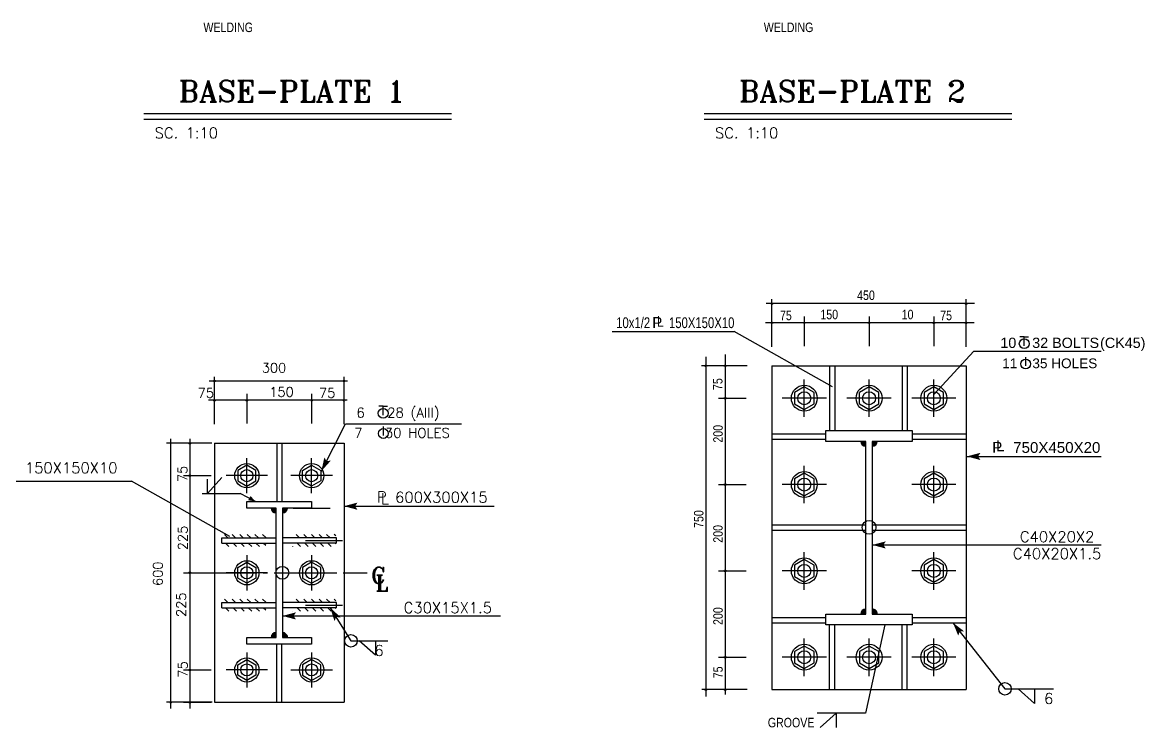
# Model space of a CAD drawing. Header units: inches. Extents: x 1387 to 2676, y -3005 to -2136.
# Drawn here: x 2541.29 to 2567.28, y -2319.8 to -2303.46 of the extents above; entities that cross this region are included whole.
import ezdxf
from ezdxf.enums import TextEntityAlignment as Align

# ---------------------------------------------------------------- set-up
doc = ezdxf.new("R2010")
doc.units = ezdxf.units.IN
doc.header["$MEASUREMENT"] = 0
doc.linetypes.add('ACAD_ISO04W100', pattern=[30, 24, -3, 0, -3])
doc.linetypes.add('HIDDEN', pattern=[0.375, 0.25, -0.125])
for name, color, linetype in [('1R', 1, 'Continuous'), ('2Y', 2, 'Continuous'), ('3', 3, 'HIDDEN'), ('3G', 3, 'Continuous'), ('4C', 4, 'Continuous'), ('6M', 6, 'Continuous'), ('Layer1', 1, 'ACAD_ISO04W100')]:
    doc.layers.add(name, color=color, linetype=linetype)
doc.styles.add('ROMANS', font='ROMANS')
doc.styles.add('ROMANT', font='romant')
doc.styles.get("Standard").update_dxf_attribs({"font": 'arial.ttf'})

msp = doc.modelspace()

# ---------------------------------------------------------------- hatches: boundary and pattern name
for points in [[(2560.82073, -2313.166327), (2560.705967, -2313.166327, 0.414414444), (2560.82073, -2313.281168)], [(2560.97073, -2313.166327), (2561.085492, -2313.166327, -0.414414444), (2560.97073, -2313.281168)], [(2547.160607, -2314.710687), (2547.045844, -2314.710687, 0.414414444), (2547.160607, -2314.825528)], [(2547.310607, -2314.710687), (2547.425369, -2314.710687, -0.414414444), (2547.310607, -2314.825528)], [(2560.82073, -2317.166722), (2560.705967, -2317.166722, -0.414414444), (2560.82073, -2317.051881)], [(2560.97073, -2317.166722), (2561.085492, -2317.166722, 0.414414444), (2560.97073, -2317.051881)], [(2547.160607, -2317.711161), (2547.045844, -2317.711161, -0.414414444), (2547.160607, -2317.59632)], [(2547.310607, -2317.711161), (2547.425369, -2317.711161, 0.414414444), (2547.310607, -2317.59632)]]:
    msp.add_hatch(color=1).paths.add_polyline_path(points)
at = {"layer": '1R'}
h = msp.add_hatch(color=256, dxfattribs=at)
h.paths.add_polyline_path([(2546.571857, -2314.432782), (2546.544546, -2314.481268), (2546.685684, -2314.560766)])
h.paths.add_polyline_path([(2546.544546, -2314.481268), (2546.517236, -2314.529753), (2546.685684, -2314.560766)])
h = msp.add_hatch(dxfattribs=at)
h.set_pattern_fill('ANSI31', color=256, angle=90, style=0)
h.set_pattern_definition([(135, (1938.97943, -2789.50079), (-0.088388348, -0.088388348), [])])
h.paths.add_polyline_path([(2546.198201, -2315.600766), (2546.243313, -2315.520766), (2545.922869, -2315.520766), (2545.922869, -2315.600766)])
h.paths.add_polyline_path([(2546.922869, -2315.400766), (2546.922869, -2315.320766), (2545.922869, -2315.320766), (2545.922869, -2315.400766)])
h.paths.add_polyline_path([(2546.243313, -2315.520766), (2546.198201, -2315.600766), (2546.922869, -2315.600766), (2546.922869, -2315.520766)])
h = msp.add_hatch(dxfattribs=at)
h.set_pattern_fill('ANSI31', color=256, angle=90, style=0)
h.set_pattern_definition([(135, (1939.04943, -2789.50079), (-0.088388348, -0.088388348), [])])
h.paths.add_polyline_path([(2548.273013, -2315.600766), (2548.227901, -2315.520766), (2548.548344, -2315.520766), (2548.548344, -2315.600766)])
h.paths.add_polyline_path([(2547.548344, -2315.400766), (2547.548344, -2315.320766), (2548.548344, -2315.320766), (2548.548344, -2315.400766)])
h.paths.add_polyline_path([(2548.227901, -2315.520766), (2548.273013, -2315.600766), (2547.548344, -2315.600766), (2547.548344, -2315.520766)])
h = msp.add_hatch(dxfattribs=at)
h.set_pattern_fill('ANSI31', color=256, angle=90, style=0)
h.set_pattern_definition([(135, (1938.97943, -2791.00079), (-0.088388348, -0.088388348), [])])
h.paths.add_polyline_path([(2546.198201, -2317.100766), (2546.243313, -2317.020766), (2545.922869, -2317.020766), (2545.922869, -2317.100766)])
h.paths.add_polyline_path([(2546.922869, -2316.900766), (2546.922869, -2316.820766), (2545.922869, -2316.820766), (2545.922869, -2316.900766)])
h.paths.add_polyline_path([(2546.243313, -2317.020766), (2546.198201, -2317.100766), (2546.922869, -2317.100766), (2546.922869, -2317.020766)])
h = msp.add_hatch(dxfattribs=at)
h.set_pattern_fill('ANSI31', color=256, angle=90, style=0)
h.set_pattern_definition([(135, (1939.04943, -2791.00079), (-0.088388348, -0.088388348), [])])
h.paths.add_polyline_path([(2548.273013, -2317.100766), (2548.227901, -2317.020766), (2548.548344, -2317.020766), (2548.548344, -2317.100766)])
h.paths.add_polyline_path([(2547.548344, -2316.900766), (2547.548344, -2316.820766), (2548.548344, -2316.820766), (2548.548344, -2316.900766)])
h.paths.add_polyline_path([(2548.227901, -2317.020766), (2548.273013, -2317.100766), (2547.548344, -2317.100766), (2547.548344, -2317.020766)])

# ---------------------------------------------------------------- linework, layer by layer
msp.add_circle((2547.307454, -2316.210766), 0.14926)
for p, q in [((2563.337238, -2309.974987), (2558.515549, -2309.974987)), ((2558.64573, -2310.976326), (2558.64573, -2309.875818)), ((2563.14573, -2310.976326), (2563.14573, -2309.875818)), ((2559.39573, -2310.271351), (2559.39573, -2310.958957)), ((2560.89573, -2310.271351), (2560.89573, -2310.958957)), ((2562.39573, -2310.271351), (2562.39573, -2310.958957)), ((2563.328559, -2310.420795), (2558.498191, -2310.420795)), ((2554.949595, -2310.619801), (2557.771882, -2310.619801)), ((2560.045932, -2311.90213), (2557.771882, -2310.619801)), ((2562.401714, -2312.070016), (2563.321253, -2311.078894)), ((2563.321253, -2311.078894), (2566.270833, -2311.078894)), ((2558.070614, -2311.416327), (2557.016692, -2311.416327)), ((2548.817138, -2311.769425), (2545.614465, -2311.769425)), ((2545.735607, -2312.770764), (2545.735607, -2311.670256)), ((2548.735607, -2312.770764), (2548.735607, -2311.670256)), ((2559.39573, -2312.601733), (2559.39573, -2311.730922)), ((2560.89573, -2312.601733), (2560.89573, -2311.730922)), ((2562.39573, -2312.601733), (2562.39573, -2311.730922)), ((2546.485607, -2312.065789), (2546.485607, -2312.753395)), ((2547.985607, -2312.065789), (2547.985607, -2312.753395)), ((2548.808459, -2312.215233), (2545.597107, -2312.215233)), ((2557.412225, -2312.166327), (2558.053245, -2312.166327)), ((2559.908402, -2312.166327), (2558.883058, -2312.166327)), ((2561.408402, -2312.166327), (2560.383058, -2312.166327)), ((2562.908402, -2312.166327), (2561.883058, -2312.166327)), ((2548.212119, -2313.853382), (2548.772668, -2312.760272)), ((2548.772668, -2312.760272), (2551.453854, -2312.760272)), ((2544.720452, -2313.104685), (2544.720452, -2319.354309)), ((2545.16626, -2313.104685), (2545.16626, -2319.354309)), ((2545.675205, -2313.210766), (2544.621283, -2313.210766)), ((2546.485607, -2314.368245), (2546.485607, -2313.553286)), ((2547.985607, -2314.368245), (2547.985607, -2313.553286)), ((2563.161986, -2313.514655), (2566.270833, -2313.514655)), ((2559.39573, -2314.601733), (2559.39573, -2313.730922)), ((2562.39573, -2314.601733), (2562.39573, -2313.730922)), ((2539.608185, -2314.090158), (2543.814728, -2314.090158)), ((2546.088777, -2315.372487), (2543.814728, -2314.090158)), ((2545.016815, -2313.960766), (2545.657836, -2313.960766)), ((2546.965396, -2313.960766), (2546.005817, -2313.960766)), ((2548.465396, -2313.960766), (2547.505817, -2313.960766)), ((2557.412225, -2314.166327), (2558.053245, -2314.166327)), ((2559.908402, -2314.166327), (2558.883058, -2314.166327)), ((2562.908402, -2314.166327), (2561.883058, -2314.166327)), ((2545.453622, -2314.374043), (2546.330444, -2314.374043)), ((2546.685684, -2314.560766), (2546.330444, -2314.374043)), ((2547.557223, -2314.710766), (2548.41399, -2314.710766)), ((2548.735607, -2314.667877), (2552.214013, -2314.667877)), ((2547.842223, -2315.460766), (2548.69899, -2315.460766)), ((2559.39573, -2316.601733), (2559.39573, -2315.730922)), ((2560.97073, -2315.565563), (2566.270833, -2315.565563)), ((2562.39573, -2316.601733), (2562.39573, -2315.730922)), ((2546.485607, -2315.803286), (2546.485607, -2316.618245)), ((2547.985607, -2315.803286), (2547.985607, -2316.618245)), ((2545.016815, -2316.210766), (2545.657836, -2316.210766)), ((2546.965396, -2316.210766), (2546.005817, -2316.210766)), ((2547.505817, -2316.210766), (2548.465396, -2316.210766)), ((2557.412225, -2316.166327), (2558.053245, -2316.166327)), ((2559.908402, -2316.166327), (2558.883058, -2316.166327)), ((2562.908402, -2316.166327), (2561.883058, -2316.166327)), ((2547.842223, -2316.960766), (2548.69899, -2316.960766)), ((2548.417196, -2317.020766), (2548.895374, -2317.78759)), ((2547.310607, -2317.209663), (2552.36071, -2317.209663)), ((2561.260382, -2317.416327), (2560.816426, -2319.460805)), ((2562.837577, -2317.36625), (2564.043932, -2318.899898)), ((2548.895374, -2317.78759), (2549.751992, -2317.78759)), ((2559.39573, -2318.601733), (2559.39573, -2317.730922)), ((2560.89573, -2318.601733), (2560.89573, -2317.730922)), ((2562.39573, -2318.601733), (2562.39573, -2317.730922)), ((2546.485607, -2318.053286), (2546.485607, -2318.868245)), ((2547.985607, -2318.053286), (2547.985607, -2318.868245)), ((2557.412225, -2318.166327), (2558.053245, -2318.166327)), ((2559.908402, -2318.166327), (2558.883058, -2318.166327)), ((2561.408402, -2318.166327), (2560.383058, -2318.166327)), ((2562.908402, -2318.166327), (2561.883058, -2318.166327)), ((2545.016815, -2318.460766), (2545.657836, -2318.460766)), ((2546.965396, -2318.460766), (2546.005817, -2318.460766)), ((2547.505817, -2318.460766), (2548.465396, -2318.460766)), ((2558.075869, -2318.916327), (2557.021947, -2318.916327)), ((2564.043932, -2318.899898), (2565.167645, -2318.899898)), ((2545.680459, -2319.210766), (2544.626537, -2319.210766)), ((2545.016815, -2319.210766), (2545.657836, -2319.210766)), ((2560.816426, -2319.460805), (2559.692713, -2319.460805))]:
    msp.add_line(p, q, dxfattribs=at)
at = {"layer": '2Y'}
for p, q in [((2559.39573, -2311.90652), (2559.17073, -2312.036424)), ((2559.17073, -2312.036424), (2559.17073, -2312.296231)), ((2559.62073, -2312.036424), (2559.39573, -2311.90652)), ((2559.62073, -2312.296231), (2559.62073, -2312.036424)), ((2560.89573, -2311.90652), (2560.67073, -2312.036424)), ((2560.67073, -2312.296231), (2560.67073, -2312.036424)), ((2561.12073, -2312.036424), (2560.89573, -2311.90652)), ((2561.12073, -2312.296231), (2561.12073, -2312.036424)), ((2562.39573, -2311.90652), (2562.17073, -2312.036424)), ((2562.17073, -2312.036424), (2562.17073, -2312.296231)), ((2562.62073, -2312.036424), (2562.39573, -2311.90652)), ((2562.62073, -2312.296231), (2562.62073, -2312.036424)), ((2559.17073, -2312.296231), (2559.39573, -2312.426135)), ((2559.39573, -2312.426135), (2559.62073, -2312.296231)), ((2560.67073, -2312.296231), (2560.89573, -2312.426135)), ((2560.89573, -2312.426135), (2561.12073, -2312.296231)), ((2562.17073, -2312.296231), (2562.39573, -2312.426135)), ((2562.39573, -2312.426135), (2562.62073, -2312.296231)), ((2546.485607, -2313.717622), (2546.275038, -2313.839194)), ((2546.275038, -2313.839194), (2546.275038, -2314.082337)), ((2546.696175, -2313.839194), (2546.485607, -2313.717622)), ((2546.696175, -2314.082337), (2546.696175, -2313.839194)), ((2547.775038, -2313.839194), (2547.985607, -2313.717622)), ((2547.775038, -2314.082337), (2547.775038, -2313.839194)), ((2547.985607, -2313.717622), (2548.196175, -2313.839194)), ((2548.196175, -2313.839194), (2548.196175, -2314.082337)), ((2559.39573, -2313.90652), (2559.17073, -2314.036424)), ((2559.62073, -2314.036424), (2559.39573, -2313.90652)), ((2562.39573, -2313.90652), (2562.17073, -2314.036424)), ((2562.62073, -2314.036424), (2562.39573, -2313.90652)), ((2545.572519, -2314.374915), (2545.907524, -2314.000213)), ((2545.572519, -2314.374915), (2545.572519, -2314.03991)), ((2546.275038, -2314.082337), (2546.485607, -2314.203909)), ((2546.485607, -2314.203909), (2546.696175, -2314.082337)), ((2547.985607, -2314.203909), (2547.775038, -2314.082337)), ((2548.196175, -2314.082337), (2547.985607, -2314.203909)), ((2559.17073, -2314.036424), (2559.17073, -2314.296231)), ((2559.62073, -2314.296231), (2559.62073, -2314.036424)), ((2562.17073, -2314.036424), (2562.17073, -2314.296231)), ((2562.62073, -2314.296231), (2562.62073, -2314.036424)), ((2559.17073, -2314.296231), (2559.39573, -2314.426135)), ((2559.39573, -2314.426135), (2559.62073, -2314.296231)), ((2562.17073, -2314.296231), (2562.39573, -2314.426135)), ((2562.39573, -2314.426135), (2562.62073, -2314.296231)), ((2546.275038, -2316.089194), (2546.485607, -2315.967622)), ((2546.485607, -2315.967622), (2546.696175, -2316.089194)), ((2547.985607, -2315.967622), (2547.775038, -2316.089194)), ((2548.196175, -2316.089194), (2547.985607, -2315.967622)), ((2559.39573, -2315.90652), (2559.17073, -2316.036424)), ((2559.62073, -2316.036424), (2559.39573, -2315.90652)), ((2562.39573, -2315.90652), (2562.17073, -2316.036424)), ((2562.62073, -2316.036424), (2562.39573, -2315.90652)), ((2546.275038, -2316.332337), (2546.275038, -2316.089194)), ((2546.696175, -2316.089194), (2546.696175, -2316.332337)), ((2547.775038, -2316.089194), (2547.775038, -2316.332337)), ((2548.196175, -2316.332337), (2548.196175, -2316.089194)), ((2559.17073, -2316.036424), (2559.17073, -2316.296231)), ((2559.62073, -2316.296231), (2559.62073, -2316.036424)), ((2562.17073, -2316.036424), (2562.17073, -2316.296231)), ((2562.62073, -2316.296231), (2562.62073, -2316.036424)), ((2546.485607, -2316.453909), (2546.275038, -2316.332337)), ((2546.696175, -2316.332337), (2546.485607, -2316.453909)), ((2547.775038, -2316.332337), (2547.985607, -2316.453909)), ((2547.985607, -2316.453909), (2548.196175, -2316.332337)), ((2559.17073, -2316.296231), (2559.39573, -2316.426135)), ((2559.39573, -2316.426135), (2559.62073, -2316.296231)), ((2562.17073, -2316.296231), (2562.39573, -2316.426135)), ((2562.39573, -2316.426135), (2562.62073, -2316.296231)), ((2559.39573, -2317.90652), (2559.17073, -2318.036424)), ((2559.17073, -2318.036424), (2559.17073, -2318.296231)), ((2559.62073, -2318.036424), (2559.39573, -2317.90652)), ((2559.62073, -2318.296231), (2559.62073, -2318.036424)), ((2560.89573, -2317.90652), (2560.67073, -2318.036424)), ((2560.67073, -2318.036424), (2560.67073, -2318.296231)), ((2561.12073, -2318.036424), (2560.89573, -2317.90652)), ((2561.12073, -2318.296231), (2561.12073, -2318.036424)), ((2562.39573, -2317.90652), (2562.17073, -2318.036424)), ((2562.17073, -2318.036424), (2562.17073, -2318.296231)), ((2562.62073, -2318.036424), (2562.39573, -2317.90652)), ((2562.62073, -2318.296231), (2562.62073, -2318.036424)), ((2546.275038, -2318.339194), (2546.485607, -2318.217622)), ((2546.275038, -2318.582337), (2546.275038, -2318.339194)), ((2546.485607, -2318.217622), (2546.696175, -2318.339194)), ((2546.696175, -2318.339194), (2546.696175, -2318.582337)), ((2547.985607, -2318.217622), (2547.775038, -2318.339194)), ((2547.775038, -2318.339194), (2547.775038, -2318.582337)), ((2548.196175, -2318.339194), (2547.985607, -2318.217622)), ((2548.196175, -2318.582337), (2548.196175, -2318.339194)), ((2559.17073, -2318.296231), (2559.39573, -2318.426135)), ((2559.39573, -2318.426135), (2559.62073, -2318.296231)), ((2560.67073, -2318.296231), (2560.89573, -2318.426135)), ((2560.89573, -2318.426135), (2561.12073, -2318.296231)), ((2562.17073, -2318.296231), (2562.39573, -2318.426135)), ((2562.39573, -2318.426135), (2562.62073, -2318.296231)), ((2546.485607, -2318.703909), (2546.275038, -2318.582337)), ((2546.696175, -2318.582337), (2546.485607, -2318.703909)), ((2547.775038, -2318.582337), (2547.985607, -2318.703909)), ((2547.985607, -2318.703909), (2548.196175, -2318.582337))]:
    msp.add_line(p, q, dxfattribs=at)
for centre, radius in [((2559.39573, -2312.166327), 0.3), ((2560.89573, -2312.166327), 0.3), ((2562.39573, -2312.166327), 0.3), ((2559.39573, -2312.166327), 0.15), ((2560.89573, -2312.166327), 0.15), ((2562.39573, -2312.166327), 0.15), ((2546.485607, -2313.960766), 0.280758), ((2547.985607, -2313.960766), 0.280758), ((2546.485607, -2313.960766), 0.140379), ((2547.985607, -2313.960766), 0.140379), ((2559.39573, -2314.166327), 0.3), ((2562.39573, -2314.166327), 0.3), ((2559.39573, -2314.166327), 0.15), ((2562.39573, -2314.166327), 0.15), ((2560.89573, -2315.157724), 0.16), ((2546.485607, -2316.210766), 0.280758), ((2547.985607, -2316.210766), 0.280758), ((2559.39573, -2316.166327), 0.3), ((2559.39573, -2316.166327), 0.15), ((2562.39573, -2316.166327), 0.3), ((2562.39573, -2316.166327), 0.15), ((2546.485607, -2316.210766), 0.140379), ((2547.985607, -2316.210766), 0.140379), ((2559.39573, -2318.166327), 0.3), ((2559.39573, -2318.166327), 0.15), ((2560.89573, -2318.166327), 0.3), ((2560.89573, -2318.166327), 0.15), ((2562.39573, -2318.166327), 0.3), ((2562.39573, -2318.166327), 0.15), ((2546.485607, -2318.460766), 0.280758), ((2546.485607, -2318.460766), 0.140379), ((2547.985607, -2318.460766), 0.280758), ((2547.985607, -2318.460766), 0.140379)]:
    msp.add_circle(centre, radius, dxfattribs=at)
at = {"layer": '3'}
for points in [[(2548.417196, -2317.020766), (2548.555452, -2317.237688), (2548.656648, -2317.240071)], [(2548.417196, -2317.020766), (2548.555452, -2317.237688), (2548.514882, -2317.330426)], [(2562.837577, -2317.36625), (2562.99363, -2317.570743), (2563.094666, -2317.564586)], [(2562.837577, -2317.36625), (2562.99363, -2317.570743), (2562.961023, -2317.666571)]]:
    msp.add_solid(points, dxfattribs=at)
at = {"layer": '3G'}
for p, q in [((2544.101939, -2305.570744), (2551.227468, -2305.570744)), ((2557.080111, -2305.570744), (2564.205641, -2305.570744)), ((2544.101939, -2305.705158), (2551.227468, -2305.705158)), ((2557.080111, -2305.705158), (2564.205641, -2305.705158)), ((2564.489138, -2310.743561), (2564.388278, -2310.743561)), ((2564.489138, -2310.950008), (2564.489138, -2310.743561)), ((2564.489138, -2310.743561), (2564.589998, -2310.743561)), ((2564.524379, -2311.418676), (2564.524379, -2311.212228)), ((2558.64573, -2311.416327), (2558.64573, -2318.916327)), ((2558.64573, -2311.416327), (2563.14573, -2311.416327)), ((2559.980564, -2311.416327), (2559.980564, -2312.916327)), ((2560.100564, -2311.416327), (2560.100564, -2312.916327)), ((2561.660211, -2311.416327), (2561.660211, -2312.916327)), ((2561.780211, -2311.416327), (2561.780211, -2312.916327)), ((2563.14573, -2311.416327), (2563.14573, -2318.916327)), ((2549.642526, -2312.354684), (2549.541666, -2312.354684)), ((2549.642526, -2312.561132), (2549.642526, -2312.354684)), ((2549.642526, -2312.354684), (2549.743386, -2312.354684)), ((2549.648123, -2313.0298), (2549.648123, -2312.823352)), ((2558.64573, -2312.99496), (2559.89573, -2312.99496)), ((2558.64573, -2313.11496), (2559.89573, -2313.11496)), ((2561.89573, -2312.99496), (2563.14573, -2312.99496)), ((2561.89573, -2313.11496), (2563.14573, -2313.11496)), ((2545.735607, -2313.210766), (2545.735607, -2319.210766)), ((2545.735607, -2313.210766), (2548.735607, -2313.210766)), ((2547.17629, -2313.210766), (2547.17629, -2314.560766)), ((2547.29629, -2313.210766), (2547.29629, -2314.560766)), ((2548.735607, -2313.210766), (2548.735607, -2319.210766)), ((2558.64573, -2315.102057), (2560.82073, -2315.102057)), ((2558.64573, -2315.222057), (2560.82073, -2315.222057)), ((2560.97073, -2315.102057), (2563.14573, -2315.102057)), ((2560.97073, -2315.222057), (2563.14573, -2315.222057)), ((2545.905702, -2315.400766), (2547.160607, -2315.400766)), ((2545.905702, -2315.520766), (2545.905702, -2315.400766)), ((2548.565512, -2315.400766), (2547.310607, -2315.400766)), ((2548.565512, -2315.520766), (2548.565512, -2315.400766)), ((2545.905702, -2315.520766), (2547.160607, -2315.520766)), ((2548.565512, -2315.520766), (2547.310607, -2315.520766)), ((2545.905702, -2316.900766), (2547.160607, -2316.900766)), ((2545.905702, -2317.020766), (2545.905702, -2316.900766)), ((2545.905702, -2317.020766), (2547.160607, -2317.020766)), ((2548.565512, -2316.900766), (2547.310607, -2316.900766)), ((2548.565512, -2317.020766), (2547.310607, -2317.020766)), ((2548.565512, -2317.020766), (2548.565512, -2316.900766)), ((2558.64573, -2317.24625), (2559.89573, -2317.24625)), ((2561.89573, -2317.24625), (2563.14573, -2317.24625)), ((2558.64573, -2317.36625), (2559.89573, -2317.36625)), ((2559.980564, -2318.916327), (2559.980564, -2317.416327)), ((2560.100564, -2318.916327), (2560.100564, -2317.416327)), ((2561.660211, -2318.916327), (2561.660211, -2317.416327)), ((2561.780211, -2318.916327), (2561.780211, -2317.416327)), ((2561.89573, -2317.36625), (2563.14573, -2317.36625)), ((2549.464045, -2318.122595), (2549.089342, -2317.78759)), ((2549.464045, -2317.78759), (2549.464045, -2318.122595)), ((2547.17629, -2319.210766), (2547.17629, -2317.860766)), ((2547.29629, -2319.210766), (2547.29629, -2317.860766)), ((2558.64573, -2318.916327), (2563.14573, -2318.916327)), ((2564.724431, -2319.234903), (2564.349728, -2318.899898)), ((2564.724431, -2318.899898), (2564.724431, -2319.234903)), ((2545.735607, -2319.210766), (2548.735607, -2319.210766)), ((2559.761225, -2319.795811), (2560.135928, -2319.460805)), ((2560.135928, -2319.460805), (2560.135928, -2319.795811))]:
    msp.add_line(p, q, dxfattribs=at)
for points in [[(2559.89573, -2317.416327), (2559.89573, -2317.166327), (2560.82073, -2317.166327), (2560.82073, -2313.166327), (2559.89573, -2313.166327), (2559.89573, -2312.916327), (2561.89573, -2312.916327), (2561.89573, -2313.166327), (2560.97073, -2313.166327), (2560.97073, -2317.166327), (2561.89573, -2317.166327), (2561.89573, -2317.416327)], [(2546.485607, -2317.860766), (2546.485607, -2317.710766), (2547.160607, -2317.710766), (2547.160607, -2314.710766), (2546.485607, -2314.710766), (2546.485607, -2314.560766), (2547.985607, -2314.560766), (2547.985607, -2314.710766), (2547.310607, -2314.710766), (2547.310607, -2317.710766), (2547.985607, -2317.710766), (2547.985607, -2317.860766)]]:
    msp.add_lwpolyline(points, close=True, dxfattribs=at)
for centre, radius in [((2564.489138, -2310.904131), 0.113545), ((2564.524379, -2311.372799), 0.113545), ((2549.642526, -2312.515255), 0.113545), ((2549.648123, -2312.983923), 0.113545), ((2548.895374, -2317.78759), 0.145312), ((2564.043932, -2318.899898), 0.145312)]:
    msp.add_circle(centre, radius, dxfattribs=at)
for centre, start, end in [((2560.82073, -2313.166406), 180.1579269, 270.1579269), ((2560.97073, -2313.166406), 269.8420731, 359.8420731), ((2560.97073, -2313.166406), 269.8420731, 359.8420731), ((2547.160607, -2314.710766), 180.1579269, 270.1579269), ((2547.310607, -2314.710766), 269.8420731, 359.8420731), ((2547.310607, -2314.710766), 269.8420731, 359.8420731), ((2560.82073, -2317.166644), 89.8420731, 179.8420731), ((2560.82073, -2317.166644), 89.8420731, 179.8420731), ((2560.97073, -2317.166644), 0.1579269, 90.1579269), ((2560.97073, -2317.166644), 0.1579269, 90.1579269), ((2560.97073, -2317.166644), 0.1579269, 90.1579269), ((2547.160607, -2317.711082), 89.8420731, 179.8420731), ((2547.160607, -2317.711082), 89.8420731, 179.8420731), ((2547.310607, -2317.711082), 0.1579269, 90.1579269), ((2547.310607, -2317.711082), 0.1579269, 90.1579269), ((2547.310607, -2317.711082), 0.1579269, 90.1579269)]:
    msp.add_arc(centre, 0.114762, start, end, dxfattribs=at)
for points in [[(2563.161986, -2313.514655), (2563.419222, -2313.514655), (2563.475621, -2313.430599)], [(2548.212119, -2313.853382), (2548.329496, -2313.624488), (2548.280436, -2313.535947)], [(2548.212119, -2313.853382), (2548.329496, -2313.624488), (2548.430027, -2313.612657)], [(2563.161986, -2313.514655), (2563.419222, -2313.514655), (2563.475621, -2313.598711)], [(2548.735607, -2314.667877), (2548.992842, -2314.667877), (2549.049241, -2314.583821)], [(2548.735607, -2314.667877), (2548.992842, -2314.667877), (2549.049241, -2314.751933)], [(2560.97073, -2315.565563), (2561.227965, -2315.565563), (2561.284364, -2315.481507)], [(2560.97073, -2315.565563), (2561.227965, -2315.565563), (2561.284364, -2315.649619)], [(2547.310607, -2317.209663), (2547.567842, -2317.209663), (2547.624241, -2317.125607)], [(2547.310607, -2317.209663), (2547.567842, -2317.209663), (2547.624241, -2317.293719)]]:
    msp.add_solid(points, dxfattribs=at)
at = {"layer": '6M', "color": 1}
for p, q in [((2557.115861, -2311.207679), (2557.115861, -2319.078702)), ((2557.561669, -2311.157679), (2557.561669, -2319.028702))]:
    msp.add_line(p, q, dxfattribs=at)
at = {"layer": '6M'}
for centre in [(2558.64573, -2309.974987), (2563.14573, -2309.974987), (2558.64573, -2310.420795), (2559.39573, -2310.420795), (2560.89573, -2310.420795), (2562.39573, -2310.420795), (2563.14573, -2310.420795), (2557.115861, -2311.416327), (2557.561669, -2311.416327), (2545.735607, -2311.769425), (2548.735607, -2311.769425), (2545.735607, -2312.215233), (2546.485607, -2312.215233), (2547.985607, -2312.215233), (2548.735607, -2312.215233), (2557.561669, -2312.166327), (2545.16626, -2313.210766), (2545.16626, -2313.960766), (2545.16626, -2313.960766), (2557.561669, -2314.166327), (2545.16626, -2316.210766), (2557.561669, -2316.166327), (2557.561669, -2318.166327), (2545.16626, -2318.460766), (2557.115861, -2318.916327), (2557.561669, -2318.916327), (2544.720452, -2319.210766), (2545.16626, -2319.210766), (2545.16626, -2319.210766)]:
    msp.add_circle(centre, 0.01894, dxfattribs=at)
at = {"layer": 'Layer1', "ltscale": 0.05}
msp.add_line((2545.516815, -2316.210766), (2549.270392, -2316.210766), dxfattribs=at)

# ---------------------------------------------------------------- texts
at = {"layer": '3G', "width": 0.8}
for s, p in [('WELDING', (2545.479407, -2303.68547)), ('WELDING', (2558.45758, -2303.68547)), ('450', (2560.619203, -2309.891526)), ('75', (2558.832554, -2310.359766)), ('150', (2559.768007, -2310.337334)), ('10', (2561.651122, -2310.337334)), ('75', (2562.543489, -2310.359766)), ('GROOVE', (2558.550811, -2319.790405))]:
    msp.add_text(s, height=0.22, dxfattribs=at).set_placement(p)
at = {"layer": '3G'}
for s, height, style, p in [('SC. 1:10', 0.25, 'ROMANT', (2544.349249, -2306.146061)), ('SC. 1:10', 0.25, 'ROMANT', (2557.327421, -2306.146061)), ('300', 0.22, 'ROMANT', (2546.83118, -2311.571566)), ('75', 0.22, 'ROMANT', (2545.348025, -2312.154204)), ('150', 0.22, 'ROMANT', (2547.004909, -2312.131772)), ('75', 0.22, 'ROMANT', (2548.157997, -2312.154204)), ('6   28 (AIII)', 0.225, 'ROMANT', (2549.022002, -2312.613365)), ('7   30 HOLES', 0.225, 'ROMANT', (2548.970042, -2313.082033)), ('6', 0.25, 'ROMANT', (2549.439476, -2318.136003)), ('6', 0.25, 'ROMANS', (2564.949862, -2319.248311))]:
    msp.add_text(s, height=height, dxfattribs=dict(at, style=style)).set_placement(p)
for s, width, p in [('10x1/2      150X150X10', 0.75, (2556.40779, -2310.413043)), ('L', 0.8, (2556.061235, -2310.38726))]:
    msp.add_text(s, height=0.25, dxfattribs=dict(at, width=width)).set_placement(p, align=Align.MIDDLE)
for s, p in [('P', (2555.990051, -2310.414248)), ('P', (2563.865287, -2313.302569)), ('L', (2563.93647, -2313.269239)), ('750X450X20', (2565.243658, -2313.307898))]:
    msp.add_text(s, height=0.25, dxfattribs=at).set_placement(p, align=Align.MIDDLE)
for s, height, p in [('10    32 BOLTS', 0.2376, (2563.936316, -2311.002242)), ('(CK45)', 0.2376, (2566.245398, -2311.002242)), ('11    35 HOLES', 0.225, (2563.979416, -2311.47091))]:
    msp.add_text(s, height=height, dxfattribs=at).set_placement(p)
at = {"layer": '3G', "width": 0.8}
for s, p in [('75', (2557.50064, -2311.977491)), ('200', (2557.506348, -2313.195194)), ('750', (2557.06054, -2315.170596)), ('200', (2557.506348, -2315.514074)), ('200', (2557.506348, -2317.419294)), ('75', (2557.506348, -2318.653124))]:
    msp.add_text(s, height=0.22, rotation=90, dxfattribs=at).set_placement(p)
at = {"layer": '3G', "style": 'ROMANT'}
for s, height, p in [('6X1/2  150X150X10', 0.25, (2541.700292, -2313.797558)), ('P', 0.25, (2549.612685, -2314.455791)), ('L', 0.25, (2549.683868, -2314.493895)), ('600X300X15', 0.25, (2550.991057, -2314.46112)), ('C40X20X2', 0.25, (2565.251013, -2315.375492)), ('C40X20X1.5', 0.25, (2565.251013, -2315.767791)), ('C', 0.375, (2549.528902, -2316.270237)), ('L', 0.375, (2549.609725, -2316.452078)), ('C30X15X1.5', 0.25, (2551.140376, -2317.019592))]:
    msp.add_text(s, height=height, dxfattribs=at).set_placement(p, align=Align.MIDDLE)
for s, p in [('75', (2545.105231, -2314.111535)), ('225', (2545.110938, -2315.687234)), ('600', (2544.533775, -2316.51577)), ('225', (2545.074072, -2317.234147)), ('75', (2545.110938, -2318.638345))]:
    msp.add_text(s, height=0.22, rotation=90, dxfattribs=at).set_placement(p)
at = {"layer": '4C', "style": 'ROMANT'}
for s, p in [('BASE-PLATE 1', (2544.905343, -2305.303733)), ('BASE-PLATE 2', (2557.883515, -2305.303733))]:
    msp.add_text(s, height=0.5, dxfattribs=at).set_placement(p)

doc.saveas('drawing.dxf')
